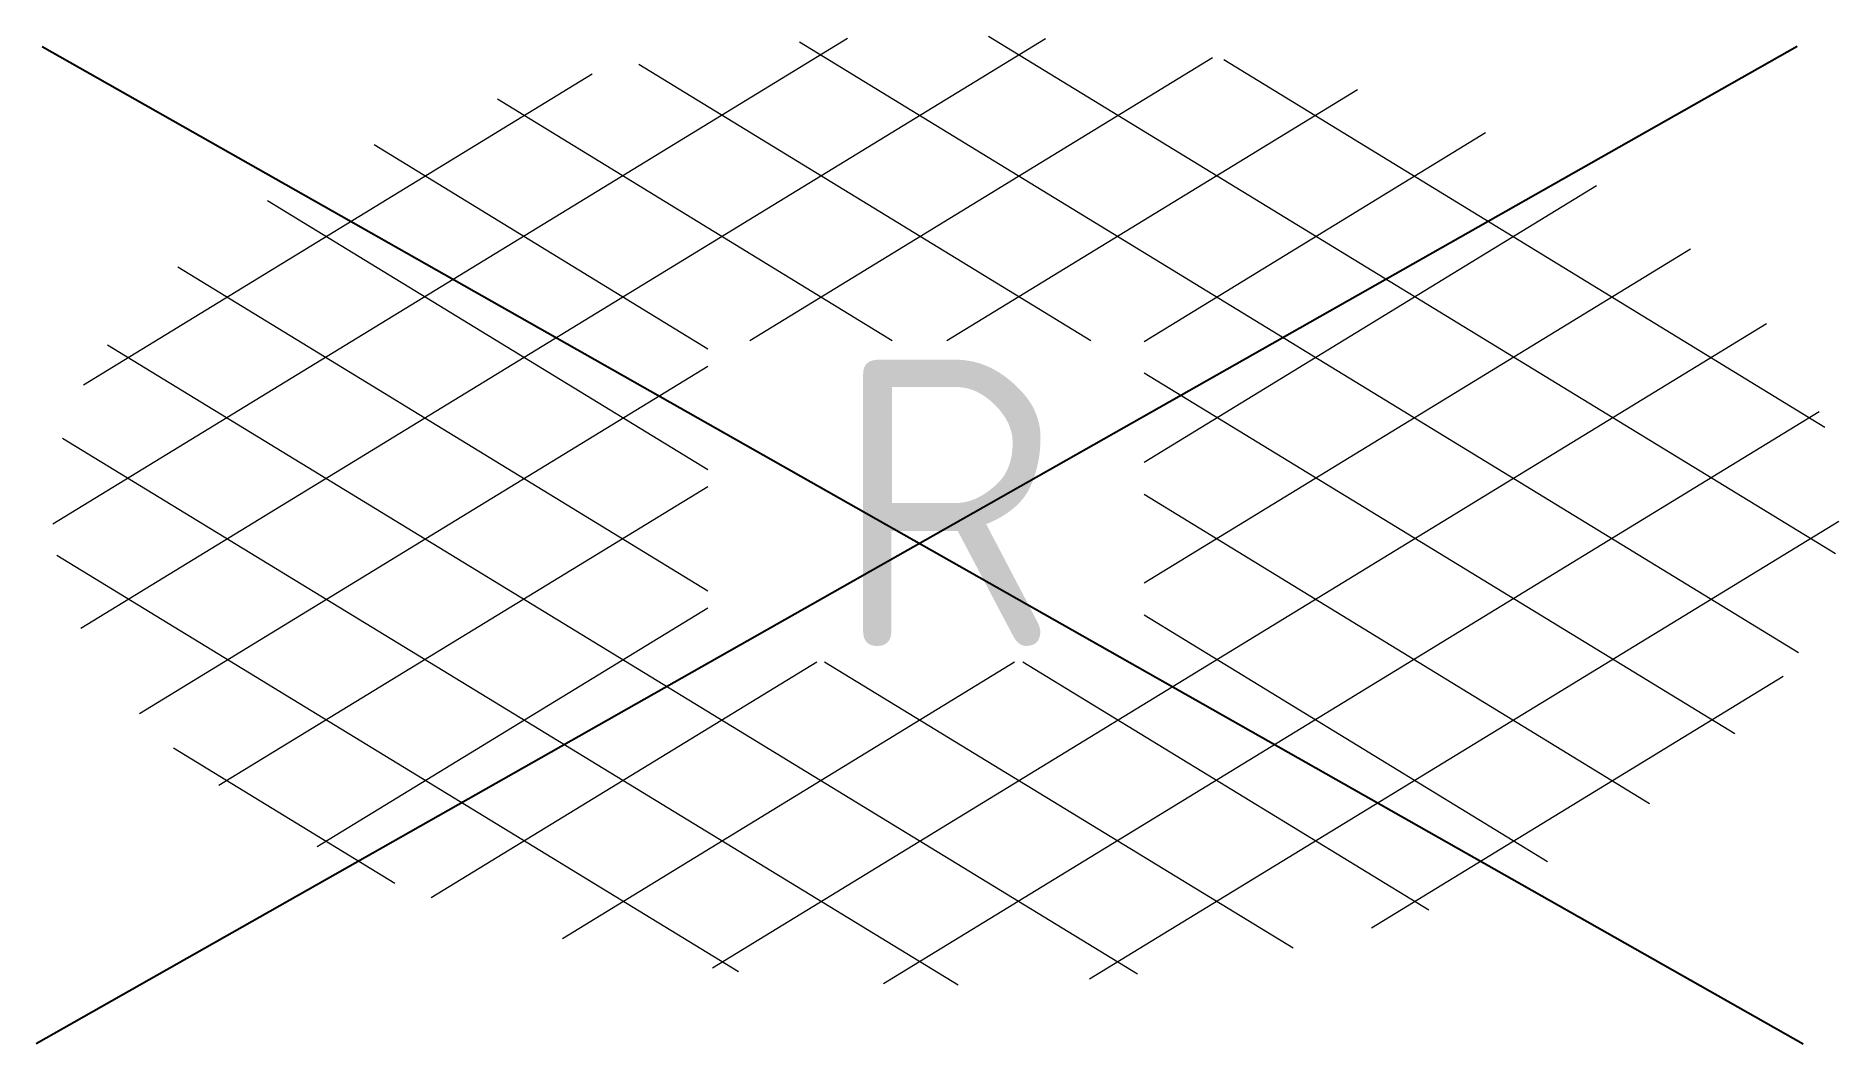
# Model space of a CAD drawing. Extents: x -5.7 to 5.6, y -3.4 to 2.9.
import ezdxf
from ezdxf.enums import TextEntityAlignment as Align

# ---------------------------------------------------------------- set-up
doc = ezdxf.new("R2010")
doc.units = 0
doc.header["$LTSCALE"] = 0.2
doc.styles.add('NLCS-ISO', font='NLCS-ISO.ttf')

msp = doc.modelspace()

# ---------------------------------------------------------------- linework, layer by layer
at = {"linetype": 'Continuous', "lineweight": 0}
for p, q in [((-5.6, -0.135), (-0.622, 2.907)), ((-5.424, -0.788), (0.617, 2.905)), ((-0.923, 2.885), (5.335, -0.94)), ((0.261, 2.92), (5.566, -0.321)), ((-1.93, 2.745), (0.902, 1.014)), ((-1.235, 1.014), (1.664, 2.786)), ((1.734, 2.774), (5.5, 0.471)), ((-5.408, 0.735), (-2.221, 2.684)), ((-2.815, 2.526), (-0.342, 1.014)), ((0, 1.014), (2.572, 2.586)), ((1.235, 1.008), (3.374, 2.316)), ((-3.588, 2.24), (-1.497, 0.962)), ((1.235, 0.251), (4.068, 1.984)), ((-4.255, 1.891), (-1.497, 0.206)), ((1.235, -0.505), (4.657, 1.588)), ((-4.818, 1.475), (-1.497, -0.554)), ((-1.469, -2.917), (5.134, 1.119)), ((-5.257, 0.986), (1.194, -2.954)), ((-5.058, -1.323), (-1.497, 0.852)), ((1.235, 0.81), (4.936, -1.448)), ((-0.397, -3.014), (5.464, 0.568)), ((-5.54, 0.402), (0.07, -3.022)), ((-4.56, -1.772), (-1.497, 0.099)), ((1.235, 0.051), (4.4, -1.886)), ((0.894, -2.984), (5.587, -0.118)), ((-5.576, -0.332), (-1.306, -2.939)), ((-3.945, -2.156), (-1.497, -0.661)), ((1.235, -0.706), (3.761, -2.251)), ((-3.23, -2.476), (-0.814, -1)), ((-2.408, -2.732), (0.424, -1)), ((-0.766, -1), (2.168, -2.791)), ((0.475, -1), (3.018, -2.553)), ((2.66, -2.665), (5.238, -1.09)), ((-4.844, -1.538), (-3.457, -2.386))]:
    msp.add_line(p, q, dxfattribs=at)
at = {"flags": 128}
for points in [[(5.325, 2.854), (-5.705, -3.393)], [(-5.666, 2.854), (5.364, -3.393)]]:
    msp.add_lwpolyline(points, dxfattribs=at)

# ---------------------------------------------------------------- texts
at = {"linetype": 'Continuous', "lineweight": 0, "style": 'NLCS-ISO'}
msp.add_text('R', height=1.8, dxfattribs=at).set_placement((0, 0), align=Align.MIDDLE_CENTER)

doc.saveas('drawing.dxf')
